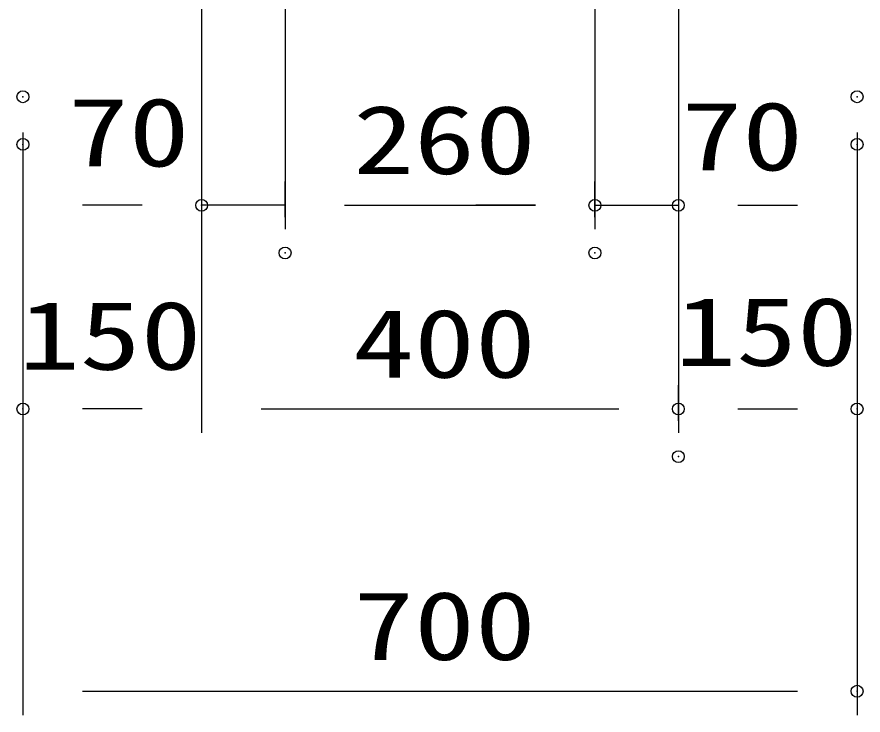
# Model space of a CAD drawing. Units: millimetres, scale not verified. Extents: x -5940 to 5940, y -4200 to 4200.
# Drawn here: x 4171 to 4881, y -1649 to -1063 of the extents above; entities that cross this region are included whole.
import ezdxf
from ezdxf.enums import TextEntityAlignment as Align

# ---------------------------------------------------------------- set-up
doc = ezdxf.new("R2010")
doc.units = ezdxf.units.MM
doc.header["$LTSCALE"] = 20
doc.header["$PDMODE"] = 32
doc.header["$PDSIZE"] = 10
doc.layers.add('0-1_0', color=7, linetype='Continuous', lineweight=25)
doc.layers.add('0-5_DEFPOINTS', color=7, linetype='Continuous')
doc.styles.add('ＭＳ ゴシック', font='')
doc.styles.get('ＭＳ ゴシック').set_extended_font_data('MS Gothic')

msp = doc.modelspace()

# ---------------------------------------------------------------- linework, layer by layer
at = {"layer": '0-1_0', "color": 1}
for p, q in [((4395.53, -455.72), (4395.53, -1240.91)), ((4655.53, -455.72), (4655.53, -1240.91)), ((4325.53, -1034.72), (4325.53, -1411.91)), ((4725.53, -1034.72), (4725.53, -1411.91)), ((4325.53, -1074.72), (4325.53, -1240.91)), ((4325.53, -1074.72), (4325.53, -1411.91)), ((4725.53, -1074.72), (4725.53, -1240.91)), ((4175.53, -1159.72), (4175.53, -1648.91)), ((4875.53, -1159.72), (4875.53, -1648.91)), ((4175.53, -1199.72), (4175.53, -1411.91)), ((4875.53, -1199.72), (4875.53, -1411.91)), ((4395.53, -1230.91), (4395.53, -1200.91)), ((4655.53, -1230.91), (4655.53, -1200.91)), ((4725.53, -1401.91), (4725.53, -1371.91))]:
    msp.add_line(p, q, dxfattribs=at)
at = {"layer": '0-1_0', "color": 2}
for p, q in [((4275.53, -1220.91), (4225.53, -1220.91)), ((4395.53, -1220.91), (4325.53, -1220.91)), ((4445.53, -1220.91), (4605.53, -1220.91)), ((4445.53, -1220.91), (4495.53, -1220.91)), ((4605.53, -1220.91), (4555.53, -1220.91)), ((4655.53, -1220.91), (4725.53, -1220.91)), ((4775.53, -1220.91), (4825.53, -1220.91)), ((4275.53, -1391.91), (4225.53, -1391.91)), ((4375.53, -1391.91), (4675.53, -1391.91)), ((4775.53, -1391.91), (4825.53, -1391.91)), ((4225.53, -1628.91), (4825.53, -1628.91))]:
    msp.add_line(p, q, dxfattribs=at)
at = {"layer": '0-5_DEFPOINTS'}
for p in [(4175.53, -1129.72), (4875.53, -1129.72), (4175.53, -1169.72), (4875.53, -1169.72), (4325.53, -1220.91), (4655.53, -1220.91), (4725.53, -1220.91), (4395.53, -1260.91), (4655.53, -1260.91), (4175.53, -1391.91), (4725.53, -1391.91), (4875.53, -1391.91), (4725.53, -1431.91), (4875.53, -1628.91)]:
    msp.add_point(p, dxfattribs=at)

# ---------------------------------------------------------------- texts
at = {"layer": '0-1_0', "color": 3, "style": 'ＭＳ ゴシック', "width": 1.3}
for s, p in [('70', (4213.23, -1205.61)), ('70', (4728.02, -1208.95)), ('260', (4452.68, -1212.01)), ('150', (4722.84, -1373.03)), ('150', (4172.17, -1376.31)), ('400', (4452.68, -1383.01)), ('700', (4452.68, -1620.01))]:
    msp.add_text(s, height=57.77, dxfattribs=at).set_placement(p, align=Align.BOTTOM_LEFT)

doc.saveas('drawing.dxf')
